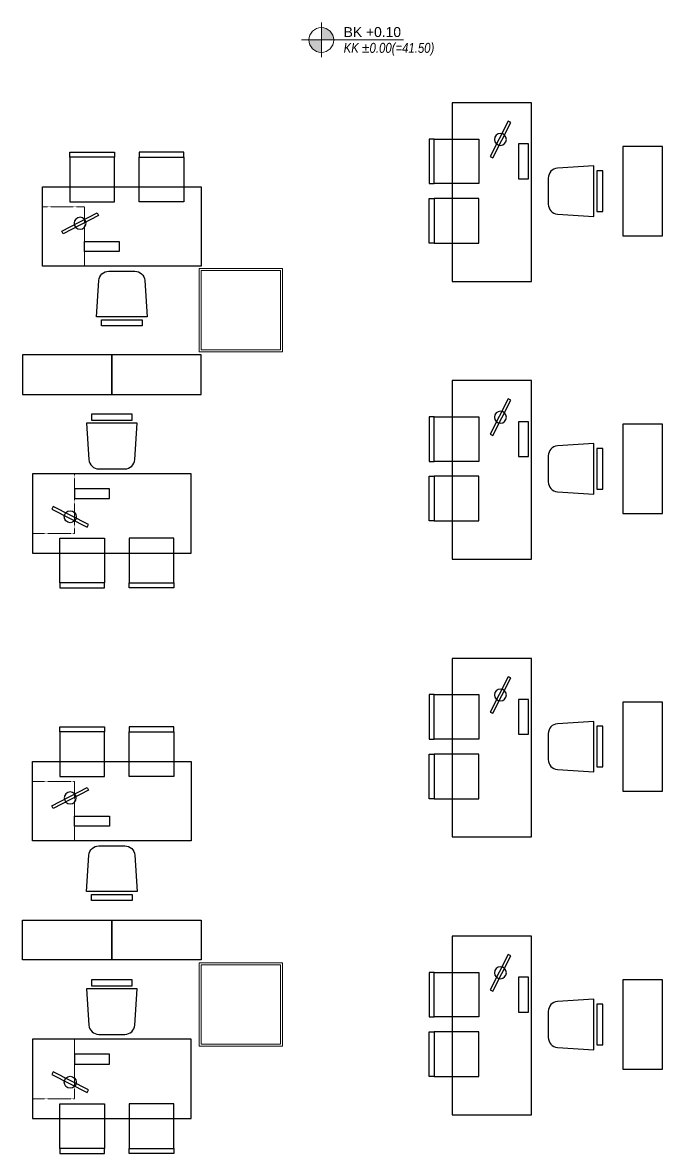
# Model space of a CAD drawing. Extents: x -1417 to 34975, y -245 to 8298.
# Drawn here: x 3421 to 4066, y 1602 to 2742 of the extents above; entities that cross this region are included whole.
import ezdxf
from ezdxf.enums import TextEntityAlignment as Align

# ---------------------------------------------------------------- set-up
doc = ezdxf.new("R2010")
doc.units = 0
doc.linetypes.add('DOT2', pattern=[0.125, 0, -0.125])
doc.layers.get('0').update_dxf_attribs({"color": 9, "lineweight": 9})
for name, color, linetype, lineweight in [('01', 9, 'Continuous', 9), ('05', 9, 'Continuous', 9), ('14', 9, 'Continuous', 9), ('21', 9, 'Continuous', 9)]:
    doc.layers.add(name, color=color, linetype=linetype, lineweight=lineweight)
doc.styles.add('Arial', font='arial.ttf', dxfattribs={"height": 2.5})
doc.styles.add('MuuM_TEXT-ITALIC', font='ARIALNI.TTF')

# ---------------------------------------------------------------- blocks, each defined once
blk = doc.blocks.new('p-kolon-80x80-vw')
at = {"layer": '01'}
blk.add_lwpolyline([(-40, -40), (-40, 40), (40, 40), (40, -40)], close=True, dxfattribs=at)
blk = doc.blocks.new('0_elevationtarget-p-bk')
h = blk.add_hatch(color=254)
h.paths.add_polyline_path([(2.5, 0, 0.414214), (0, 2.5), (0, 0)])
h.paths.add_polyline_path([(0, 0), (-2.5, 0, 0.414214), (0, -2.5)])
blk.add_line((0, -3.5), (0, 3.5))
blk.add_lwpolyline([(16.6, 0), (-4, 0)])
blk.add_circle((0, 0), 2.5)
at = {"style": 'Arial'}
blk.add_attdef('BITMISKOT', text='', height=2, dxfattribs=at).set_placement((4.5, 0), align=Align.BOTTOM_LEFT)
at = {"style": 'MuuM_TEXT-ITALIC'}
blk.add_attdef('FINISHINGFLOORLEVEL', text='', height=2, dxfattribs=at).set_placement((4.5, -0.59), align=Align.TOP_LEFT)
blk = doc.blocks.new('160lıkcalismamasa-vw')
at = {"lineweight": -3, "ltscale": 0.5}
for p, q in [((2356, 2657.5), (2356, 2662.5)), ((2356, 2662.5), (2401, 2662.5)), ((2401, 2657.5), (2356, 2657.5)), ((2356, 2657.5), (2356, 2612.5)), ((2401, 2657.5), (2356, 2657.5)), ((2401, 2662.5), (2401, 2657.5)), ((2401, 2612.5), (2401, 2657.5)), ((2426, 2662.5), (2426, 2657.5)), ((2471, 2662.5), (2426, 2662.5)), ((2426, 2657.5), (2471, 2657.5)), ((2426, 2612.5), (2426, 2657.5)), ((2426, 2657.5), (2471, 2657.5)), ((2471, 2657.5), (2471, 2662.5)), ((2471, 2657.5), (2471, 2612.5)), ((2498.5, 2627.5), (2338.5, 2627.5)), ((2338.5, 2627.5), (2338.5, 2547.5)), ((2498.5, 2547.5), (2498.5, 2627.5)), ((2356, 2612.5), (2401, 2612.5)), ((2471, 2612.5), (2426, 2612.5)), ((2338.5, 2547.5), (2498.5, 2547.5))]:
    blk.add_line(p, q, dxfattribs=at)
for points in [[(2477.6, 2580.3), (2479, 2583), (2443.4, 2601.2), (2442.1, 2598.6)], [(2456, 2562.5), (2456, 2572.5), (2421, 2572.5), (2421, 2562.5)], [(2398, 2487.5), (2439, 2487.5), (2439, 2493.5), (2398, 2493.5)]]:
    blk.add_lwpolyline(points, close=True, dxfattribs=at)
blk.add_lwpolyline([(2393, 2496.5), (2444, 2496.5), (2441.6, 2533.2, 0.395265), (2431.6, 2542.5), (2405.3, 2542.5, 0.395265), (2395.4, 2533.2)], format="xyb", close=True, dxfattribs=at)
blk.add_circle((2460.5, 2590.8), 6, dxfattribs=at)
at = {"layer": '05', "linetype": 'DOT2'}
for p, q in [((2498.5, 2607.5), (2456, 2607.5)), ((2456, 2607.5), (2456, 2547.5)), ((2498.5, 2547.5), (2498.5, 2607.5)), ((2456, 2547.5), (2498.5, 2547.5))]:
    blk.add_line(p, q, dxfattribs=at)
blk = doc.blocks.new('m-çalışma dolap modül-90')
at = {"lineweight": -3, "ltscale": 0.5}
blk.add_lwpolyline([(-90, 0), (0, 0), (0, 40), (-90, 40)], close=True, dxfattribs=at)
blk = doc.blocks.new('m-vw-sandalye-02')
at = {"lineweight": -3, "ltscale": 0.5}
for points in [[(-22.5, 0), (-22.5, -5), (22.5, -5), (22.5, 0)], [(-22.5, -5), (22.5, -5), (22.5, -50), (-22.5, -50)]]:
    blk.add_lwpolyline(points, close=True, dxfattribs=at)
blk = doc.blocks.new('m-vw-sandalye')
at = {"lineweight": -3, "ltscale": 0.5}
blk.add_lwpolyline([(-20.5, 0), (20.5, 0), (20.5, -6), (-20.5, -6)], close=True, dxfattribs=at)
blk.add_lwpolyline([(-25.5, -9), (25.5, -9), (23.1, -45.7, -0.395265), (13.1, -55), (-13.1, -55, -0.395265), (-23.1, -45.7)], format="xyb", close=True, dxfattribs=at)
blk = doc.blocks.new('m-vw-çalışma-p-01')
at = {"lineweight": -3, "ltscale": 0.5}
for p, q in [((11.9, 179), (91.9, 179)), ((11.9, -1), (11.9, 179)), ((91.9, 179), (91.9, -1)), ((91.9, -1), (11.9, -1))]:
    blk.add_line(p, q, dxfattribs=at)
for points in [[(32.8, 159.2), (35.5, 160.5), (53.7, 124.9), (51.1, 123.6)], [(15, 137.5), (25, 137.5), (25, 102.5), (15, 102.5)]]:
    blk.add_lwpolyline(points, close=True, dxfattribs=at)
blk.add_circle((43.3, 142.1), 6, dxfattribs=at)
at = {"lineweight": -3, "ltscale": 0.5, "xscale": -1, "rotation": 270}
blk.add_blockref('m-vw-sandalye-02', (115, 120), dxfattribs=at)
at = {"lineweight": -3, "rotation": 90}
blk.add_blockref('m-vw-sandalye', (-60, 90), dxfattribs=at)
at = {"lineweight": -3, "ltscale": 0.5, "rotation": 270}
blk.add_blockref('m-vw-sandalye-02', (115, 60), dxfattribs=at)

msp = doc.modelspace()

# ---------------------------------------------------------------- linework, layer by layer
at = {"layer": '14'}
for points in [[(3598.84, 2494.5), (3682.84, 2494.5), (3682.84, 2410.5), (3598.84, 2410.5)], [(3598.84, 1794.5), (3682.84, 1794.5), (3682.84, 1710.5), (3598.84, 1710.5)]]:
    msp.add_lwpolyline(points, close=True, dxfattribs=at)

# ---------------------------------------------------------------- block references
for p in [(3640.84, 2452.5), (3640.84, 1752.5)]:
    msp.add_blockref('p-kolon-80x80-vw', p)
at = {"layer": '05', "lineweight": -3, "xscale": -1}
for p in [(3945.84, 2482.5), (3945.84, 2202.5), (3945.84, 1922.5), (3945.84, 1642.5)]:
    msp.add_blockref('m-vw-çalışma-p-01', p, dxfattribs=at)
at = {"layer": '05', "xscale": -1}
for p in [(5939.31, -50.73), (5929.31, -630)]:
    msp.add_blockref('160lıkcalismamasa-vw', p, dxfattribs=at)
at = {"layer": '05'}
for name, p, rotation in [('m-çalışma dolap modül-90', (4025.84, 2527.5), 270), ('160lıkcalismamasa-vw', (5929.31, 4835), 180), ('m-çalışma dolap modül-90', (4025.84, 2247.5), 270), ('m-çalışma dolap modül-90', (4025.84, 1967.5), 270), ('160lıkcalismamasa-vw', (5929.31, 4265), 180), ('m-çalışma dolap modül-90', (4025.84, 1687.5), 270)]:
    msp.add_blockref(name, p, dxfattribs=dict(at, rotation=rotation))
for p in [(3510.84, 2367.5), (3600.84, 2367.5)]:
    msp.add_blockref('m-çalışma dolap modül-90', p, dxfattribs=at)
at = {"layer": '05', "xscale": -1, "rotation": 180}
for p in [(3510.84, 1837.5), (3600.84, 1837.5)]:
    msp.add_blockref('m-çalışma dolap modül-90', p, dxfattribs=at)
at = {"layer": '21', "xscale": 5, "yscale": 5, "zscale": 5}
msp.add_blockref('0_elevationtarget-p-bk', (3722, 2724.84), dxfattribs=at).add_auto_attribs({'BITMISKOT': 'BK +0.10', 'FINISHINGFLOORLEVEL': 'KK %%p0.00(=41.50)'})

doc.saveas('drawing.dxf')
